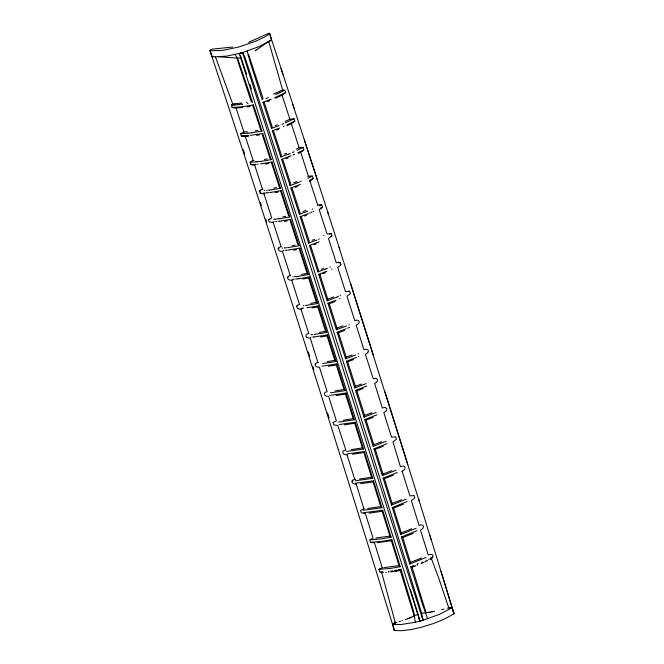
<?xml version="1.0" encoding="UTF-8"?>
<svg xmlns="http://www.w3.org/2000/svg" width="664" height="664" viewBox="0 0 664 664"><rect width="100%" height="100%" fill="white"/><g stroke="black" fill="none" stroke-linecap="round" stroke-linejoin="round"><path stroke-width="1" d="M232.599 47.028L212.206 49.169L210.538 49.634L209.99 50.746C273.062 241.123 333.494 432.364 392.457 624.044L394.3 630.543L401.479 630.717L410.858 629.596L421.283 627.306L434.007 623.338L444.166 619.172L453.952 613.893L440.979 571.231M452.109 607.394L453.952 613.893M248.593 42.338L267.766 33.665L269.435 33.2L269.7 33.781L265.168 36.719L255.939 41.102L239.073 46.945L222.598 50.406L209.99 50.746M394.3 630.543L394.599 629.829M241.264 52.979L226.374 56.174L213.941 56.88L211.94 56.656L210.073 50.381M451.686 607.444L448.773 607.851L452.059 607.718L439.717 614.233L422.976 620.267L242.534 52.572L243.481 54.357L242.725 52.497L259.25 46.521L271.593 40.006L269.7 33.781M271.518 128.384L272.14 126.675L266.754 110.174L264.305 102.679L262.986 102.256L271.518 128.384L277.851 126.069M280.814 156.953L281.445 155.251L278.507 146.221L273.618 131.198L272.298 130.758L280.814 156.953L287.147 154.637M290.102 185.588L290.732 183.895L286.823 171.827L282.914 159.783L281.594 159.335L290.102 185.588L297.389 182.89M299.373 214.298L300.003 212.604L292.691 189.945L292.202 188.435L290.873 187.978L299.373 214.298L306.668 211.6M308.635 243.074L309.275 241.381L301.962 218.663L301.473 217.153L300.145 216.696L308.635 243.074L315.931 240.368M317.89 271.916L318.529 270.223L315.118 259.591L310.735 245.946L309.407 245.472L317.89 271.916L325.177 269.211M327.128 300.825L327.767 299.14L319.99 274.796L318.662 274.315L327.128 300.825L336.125 297.422M336.357 329.8L336.997 328.116L331.17 309.814L329.228 303.722L327.9 303.232L336.357 329.8L345.355 326.397M345.579 358.842L346.218 357.166L338.457 332.714L337.129 332.216L345.579 358.842L355.697 354.974M354.783 387.959L355.431 386.282L347.679 361.772L346.342 361.266L354.783 387.959L366.013 383.609M363.98 417.141L364.627 415.465L361.241 404.716L356.883 390.897L355.555 390.382L363.98 417.141L376.123 412.385M373.168 446.382L373.815 444.722L373.334 443.179L366.08 420.096L364.743 419.573L373.168 446.382L386.216 441.236M382.339 475.706L382.987 474.038L376.231 452.441L375.268 449.354L373.932 448.831L382.339 475.706L396.109 470.228M391.503 505.088L392.15 503.428L390.706 498.788L384.439 478.686L383.103 478.146L391.503 505.088L406.343 499.129M400.649 534.537L401.305 532.885L396.972 518.933L393.603 508.084L392.266 507.537L400.649 534.537L416.203 528.254M409.788 564.06L410.452 562.408L406.6 549.975L402.757 537.558L401.413 536.993L409.788 564.06L426.056 557.445M380.007 571.853L378.878 569.363L390.49 568.392L400.243 566.724L399.039 565.595L391.345 540.737L391.868 539.658L382.29 541.309L370.902 542.28M370.545 539.807L381.526 538.853L391.104 537.201L389.901 536.072L382.198 511.272L382.713 510.201L363.772 512.708M363.324 510.234L381.949 507.752L380.746 506.615L373.035 481.873L373.558 480.811L355.248 483.276M355.124 480.794L372.786 478.37L371.583 477.225L363.855 452.541L364.378 451.495L347.363 453.869M346.6 451.429L363.615 449.055L362.403 447.901L354.676 423.275L355.198 422.238L339.329 424.528M247.207 51.103L250.76 64.109L262.247 99.816L263.027 98.272L248.685 54.772L248.037 55.145M338.565 422.088L354.435 419.806L353.215 418.652L345.479 394.084L346.002 393.055L331.12 395.254M330.357 392.831L345.238 390.623L344.018 389.469L336.266 364.959L336.797 363.93L323.426 366.005M322.654 363.582L336.034 361.507L334.814 360.353L327.053 335.901L327.584 334.88L314.719 336.905M313.947 334.482L326.812 332.465L325.592 331.303L317.824 306.909L318.355 305.897L307.897 307.656M307.133 305.241L317.583 303.489L316.363 302.319L308.577 277.984L309.117 276.988L299.896 278.589M289.23 249.913L299.862 248.137L299.331 249.124L307.117 273.41L308.345 274.581L299.124 276.183M281.204 220.979L290.6 219.361L290.068 220.34L297.862 244.559L299.091 245.738L288.466 247.514M270.696 192.419L281.328 190.643L280.789 191.622L288.599 215.783L289.828 216.962L280.432 218.589M271.153 189.879L280.557 188.252L279.32 187.074L271.501 162.962L272.041 161.999L262.645 163.626M261.873 161.244L271.269 159.617L270.032 158.439L262.205 134.385L262.745 133.431L250.394 135.39M261.973 131.049L253.441 104.92L252.901 105.866L260.736 129.862L261.973 131.049L252.577 132.675M394.358 630.227L392.457 624.044M432.936 557.154L431.791 558.548M231.412 105.003L232.325 104.099M400.425 466.701L392.988 441.884L396.449 439.228L395.686 436.787L391.561 437.236L383.809 412.618C388.797 410.518 387.153 405.936 382.348 407.995L374.612 383.427C379.509 381.584 377.683 376.654 373.234 378.787L365.399 354.302C370.404 352.202 368.736 347.654 363.947 349.696L356.186 325.244C361.233 323.127 359.431 318.604 354.75 320.637L346.957 296.252L350.418 293.629L349.646 291.222L345.521 291.662L337.71 267.326C342.782 265.218 340.947 260.728 336.274 262.753L328.464 238.476L331.925 235.869L331.153 233.471L327.02 233.902L319.201 209.683C324.48 207.458 322.173 203.018 317.558 205.218M307.772 176.757C313.757 173.893 314.885 179.346 309.241 181.297M283.677 90.744L284.715 90.238C288.45 93.881 280.341 93.674 282.524 96.712L289.869 119.213L294.036 118.781L294.816 121.155L291.338 123.728L299.165 147.781C304.112 145.69 305.423 150.512 300.709 152.272L308.486 176.417M268.555 41.517L267.932 41.973M267.65 42.172L256.744 49.758M248.386 136.336L241.381 136.07L240.609 133.688L243.887 132.045L247.381 131.779M254.926 165.128C249.656 165.958 248.419 160.788 253.988 160.563M281.121 246.734L273.219 222.523L269.235 222L268.463 219.61L271.725 217.975L263.94 193.797C259.134 194.602 257.889 189.439 263.01 189.223M345.819 450.059L337.827 425.45L333.834 424.885L333.062 422.445L336.366 420.827L328.63 396.259C324.787 397.113 321.891 392.49 327.169 391.644L319.425 367.134C315.309 367.989 312.885 363.142 318.122 362.519M378.878 569.363L382.24 567.753L374.496 542.903L370.495 542.305L369.74 539.849L373.102 538.23L365.341 513.438L361.349 512.849L360.585 510.392L364.212 508.757M256.503 49.908L255.59 50.505M255.565 50.53L254.993 50.896M401.878 471.349C406.966 469.39 405.787 464.426 400.716 466.56M273.485 94.122L282.615 89.889L268.704 41.434L269.659 40.836M268.704 41.409L271.593 40.006M309.922 180.965L317.732 205.135M300.643 152.313L298.319 153.409M269.933 40.67L270.812 40.164M417.98 614.275L414.245 616.034L400.251 570.384L400.965 569.247L413.763 611.909L415.299 622.268L400.716 624.558L392.407 624.359L395.321 622.774L392.839 623.861M285.503 92.645L274.581 97.741M294.036 118.781L285.288 122.906M294.816 121.155L286.782 124.965M303.332 147.35L297.082 150.338M304.112 149.732L297.854 152.72M312.619 175.985L307.764 178.325M313.391 178.375L309.407 180.301M321.891 204.695L320.139 205.549M322.662 207.093L320.919 207.94M331.153 233.471L329.402 234.326M331.925 235.869L330.838 236.401M339.976 262.521L340.408 262.313M340.74 264.928L341.18 264.72M349.214 291.438L349.646 291.222M432.43 557.279C434.912 553.66 429.608 554.39 428.222 554.913L420.478 530.071C425.458 527.955 423.798 523.332 419.084 525.39L411.323 500.606L414.784 497.934L414.021 495.485L409.929 495.933L402.16 471.208M432.347 557.32L431.866 557.553M283.586 90.785L281.644 91.723M338.881 263.06L339.321 262.844M367.333 352.41L367.773 352.202M431.459 558.798L438.414 577.207L448.756 607.834M431.26 557.843L430.82 558.059M431.384 558.839L430.961 559.038M319.284 205.956L319.799 205.715M320.056 208.355L320.571 208.106M430.787 558.075L430.322 558.299M430.886 559.08L430.463 559.279M430.388 559.32L429.965 559.52M281.146 91.964L280.664 92.188M282.034 95.218L275.411 98.264M289.869 119.213L285.039 121.462M291.338 123.728L287.014 125.753M299.198 147.781L296.434 149.076M428.919 558.972L428.463 559.188M280.582 92.23L279.378 92.794M279.345 92.811L277.486 93.674M427.682 560.599L426.994 560.922M323.924 235.355L323.509 235.546M426.545 560.084L426.056 560.308M416.967 530.71L401.413 536.993M426.139 561.312L425.45 561.628M277.411 93.707L275.684 94.487M407.107 501.577L392.266 507.537M425.383 561.661L424.769 561.943M397.23 472.511L383.103 478.146M414.12 616.092L413.796 616.234M312.786 208.986L312.246 209.226M313.557 211.376L313.018 211.617M332.075 269.003L331.527 269.244M340.541 295.505L340.001 295.754M293.861 151.799L293.322 152.039M294.642 154.181L294.094 154.43M349.405 324.646L348.866 324.887M358.626 353.696L358.087 353.937M386.979 443.676L373.932 448.831M423.715 562.416L423.134 562.674M421.549 557.984L410.452 562.408M413.622 616.316L413.091 616.549M330.398 267.003L329.85 267.243M349.637 327.31L349.09 327.551M358.851 356.361L358.303 356.601M423.068 562.698L422.254 563.055M283.661 123.628L282.009 124.351M292.957 152.205L292.409 152.446M293.729 154.588L293.181 154.828M340.043 298.485L339.495 298.725M376.886 414.826L364.743 419.573M413.257 533.391L402.757 537.558M284.067 126.168L283.337 126.492M311.922 212.098L311.192 212.422M411.721 528.76L401.305 532.885M422.138 562.068L421.648 562.275M301.323 181.239L300.584 181.562M338.358 296.468L337.619 296.791M348.351 327.867L347.612 328.182M366.777 386.033L355.555 390.382M403.413 504.225L393.603 508.084M401.703 499.685L392.15 503.428M421.557 563.362L421.101 563.553M319.309 238.957L318.571 239.272M412.551 616.781L411.423 617.263M391.843 470.593L382.987 474.038M393.378 475.208L384.439 478.686M310.262 212.82L309.515 213.136M337.246 296.949L336.499 297.264M346.475 325.924L345.728 326.24M356.46 357.398L346.342 361.266M290.375 153.318L288.491 154.098M291.147 155.7L289.263 156.48M299.655 181.953L297.771 182.733M300.435 184.343L298.551 185.123M318.969 241.837L318.031 242.227M327.443 268.273L326.505 268.671M383.51 446.175L375.268 449.354M381.792 441.643L373.815 444.722M346.127 328.813L337.129 332.216M411.373 617.279L410.933 617.462M371.815 412.726L364.627 415.465M373.268 417.349L366.179 420.063M271.227 99.168L269.708 99.783M307.615 211.21L307.05 211.442M308.387 213.601L307.822 213.833M316.877 239.986L316.313 240.219M317.649 242.385L317.085 242.617M326.132 268.82L325.559 269.061M326.904 271.227L326.331 271.46M336.142 300.145L327.9 303.232M418.345 563.67L417.863 563.861M279.004 125.604L278.233 125.911M279.776 127.986L279.013 128.293M363.183 388.523L356.883 390.897M288.11 154.255L287.537 154.48M288.882 156.638L288.309 156.87M296.758 181.629L296.219 181.845M298.169 185.281L290.873 187.978M307.44 213.991L300.145 216.696M316.703 242.767L309.407 245.472M325.949 271.618L318.662 274.315M333.801 296.866L330.63 298.103M342.939 325.883L336.997 328.116M344.491 330.448L338.457 332.714M361.457 384.016L355.431 386.282M410.369 617.694L409.887 617.885M305.855 210.405L302.958 211.534M335.079 301.522L332.091 302.684M352.069 354.966L346.218 357.166M353.53 359.573L347.679 361.772M417.59 563.977L416.95 564.234M417.614 565.006L417.1 565.205M314.587 239.397L312.138 240.343M316.047 243.962L315.151 244.319M323.841 268.239L321.393 269.194M325.302 272.813L322.853 273.767M409.846 617.902L409.364 618.093M269.443 100.77L268.721 101.061M277.278 124.766L275.095 125.612M278.747 129.289L278.025 129.571M286.574 153.343L285.852 153.625M288.043 157.874L287.321 158.156M295.862 181.986L295.14 182.268M297.331 186.526L296.609 186.808M306.61 215.244L305.888 215.526M268.414 97.566L266.961 98.131M269.318 99.94L262.986 102.256M278.623 128.442L272.298 130.758M287.919 157.019L281.594 159.335M409.182 618.167L407.879 618.665M268.356 101.194L267.26 101.617M277.668 129.712L276.573 130.127M285.487 153.766L284.399 154.181M286.964 158.298L285.869 158.713M294.774 182.409L293.687 182.824M296.252 186.949L295.156 187.364M305.523 215.667L304.427 216.082M314.786 244.46L313.873 244.808M415.764 565.728L415.232 565.936M266.571 98.272L265.982 98.496M415.017 566.01L414.485 566.218M407.638 618.757L406.094 619.321M331.635 302.859L329.228 303.722M414.444 566.226L413.821 566.458M329.9 298.377L327.767 299.14M413.606 565.512L412.543 565.894M413.747 566.483L413.348 566.633M413.332 566.633L412.137 567.056L410.618 566.558L422.262 603.609L427.674 618.815M405.613 619.495L405.181 619.653M320.455 274.639L319.99 274.796M411.282 566.334L410.701 566.525M242.617 52.531L241.306 52.962M415.299 622.268L422.976 620.267L421.69 613.387M402.484 620.574L402.052 620.716M400.699 621.147L400.226 621.296M399.587 621.496L399.089 621.653M396.831 622.326L396.225 622.508M242.401 52.589L241.098 52.962M422.76 620.325L421.316 620.649M290.483 275.577C285.039 276.216 287.744 281.162 292.268 280.125M299.721 304.486C294.567 304.992 296.634 309.955 301.19 309.067M308.901 333.469C304.004 333.909 305.656 338.864 310.254 338.076L317.965 362.527M354.999 479.375C349.928 479.723 351.646 484.861 356.344 484.031M281.013 246.742C276.141 247.373 278.191 252.171 282.698 251.291M422.105 620.516L421.673 620.641M345.554 450.076C340.64 450.69 342.674 455.496 347.114 454.707M421.441 620.608L420.055 621.081M240.974 53.062L240.011 53.311M448.457 607.933L447.486 608.199M444.042 609.104L442.689 609.444M442.398 609.519L441.543 609.726M253.441 104.92L242.808 106.697M400.89 569.264L399.877 569.48M307.117 273.41L304.685 273.883M308.577 277.984L302.842 279.013M316.363 302.319L310.619 303.348M317.824 306.909L312.08 307.93M325.592 331.303L319.425 332.39M327.053 335.901L320.546 337.038M334.814 360.353L327.211 361.639M336.266 364.959L328.497 366.262M344.018 389.469L335.088 390.922M345.479 394.084L336.216 395.578M353.215 418.652L343.222 420.229M354.676 423.275L344.433 424.885M362.403 447.901L351.273 449.603M363.855 452.541L352.567 454.251M371.491 477.242L359.49 479.018M372.944 481.89L360.627 483.691M380.746 506.615L367.707 508.491M382.198 511.272L369.076 513.156M389.901 536.072L375.758 538.039M391.345 540.737L377.21 542.704M399.039 565.595L384.282 567.612M400.118 570.409L399.603 570.517M399.379 569.587L398.641 569.737M434.555 611.303L433.75 611.461M399.529 570.534L398.616 570.708M398.574 569.745L398.051 569.845M433.16 611.577L432.654 611.677M398.541 570.725L398.035 570.816M432.314 611.735L431.866 611.818M397.769 570.866L396.873 571.023M431.724 611.843L430.712 612.025M278.1 192.145L275.137 192.635M250.112 106.406L247.24 106.879M257.947 130.401L255.076 130.874M259.425 134.925L256.553 135.398M267.252 158.978L264.38 159.451M268.721 163.51L265.766 163.991M276.539 187.621L273.668 188.095M285.81 216.331L282.939 216.804M287.28 220.88L284.408 221.353M295.082 245.107L292.21 245.58M296.542 249.672L293.588 250.154M304.336 273.95L301.373 274.439M396.757 570.086L395.976 570.218M430.579 612.05L430.064 612.133M247.987 103.418L247.415 103.518M396.757 571.048L396.084 571.156M395.927 570.227L395.47 570.301M429.807 612.183L429.359 612.249M247.074 102.339L246.485 102.43M429.176 612.283L428.67 612.366M395.644 571.231L394.964 571.339M395.063 570.368L394.549 570.451M428.629 612.374L427.923 612.482M427.906 612.482L426.844 612.631M394.258 571.438L393.163 571.596M426.637 612.664L421.657 613.229C364.503 427.234 305.623 241.762 244.817 56.921M392.781 570.708L392.258 570.774M392.69 571.654L392.25 571.712M298.767 276.224L297.713 276.357M299.539 278.631L298.485 278.764M392.117 571.729L390.805 571.887M252.22 132.717L251.341 132.825M261.516 161.286L257.723 161.701M262.288 163.676L260.545 163.875M270.804 189.929L269.924 190.028M280.075 218.63L279.204 218.738M280.847 221.029L279.976 221.137M242.717 104.19L242.285 104.248M391.179 570.915L390.656 570.974M242.028 104.281L241.522 104.339M306.785 305.282L305.398 305.44M307.548 307.698L306.859 307.772M241.646 103.086L240.907 103.169M242.46 106.738L232.076 107.56L231.67 105.128M250.992 132.866L249.108 133.066M269.576 190.07L268.372 190.203M270.348 192.46L269.833 192.518M278.855 218.78L278.332 218.838M279.627 221.17L278.415 221.303M288.118 247.556L287.595 247.614M288.89 249.954L288.367 250.013M297.364 276.398L294.467 276.697M298.136 278.797L297.621 278.863M242.501 107.493L236.027 108.049L243.945 132.045M240.833 103.177L232.649 103.841L215.418 56.772M277.992 218.871L276.963 218.979M297.273 278.897L295.737 279.054M240.401 104.455L239.87 104.514M388.88 571.173L388.44 571.223M268.804 192.626L266.779 192.826M286.566 247.722L285.047 247.871M287.338 250.12L286.491 250.203M389.195 572.069L388.548 572.127M239.712 104.53L239.264 104.572M211.94 56.656L213.385 56.506M248.768 133.099L247.929 133.182M267.351 190.311L266.505 190.385M314.379 336.938L313.707 336.997M276.116 219.062L275.278 219.137M276.888 221.461L275.718 221.56M286.151 250.237L285.478 250.303M303.871 305.589L303.199 305.647M238.6 104.638L238.085 104.68M248.867 135.539L248.203 135.605M257.391 161.734L256.719 161.792M258.163 164.116L257.499 164.182M312.603 334.614L311.931 334.673M313.366 337.03L312.702 337.088M322.588 366.08L321.916 366.138M247.589 133.207L240.609 133.688M284.707 247.896L284.209 247.946M238.019 104.688L235.703 104.87M294.401 279.179L293.737 279.237M303.639 308.096L302.975 308.146M247.871 135.63L241.381 136.07M256.387 161.825L255.399 161.908M266.447 192.85L265.949 192.892M274.946 219.17L273.626 219.278M293.131 276.813L292.633 276.855M311.599 334.697L311.109 334.739M386.274 572.335L385.801 572.376M256.337 164.274L255.516 164.34M264.845 190.535L264.355 190.568M284.159 250.411L283.337 250.477M302.643 308.179L302.153 308.212M330.298 395.329L329.809 395.37M293.081 279.287L292.583 279.328M255.067 161.933L254.578 161.966M264.803 192.983L264.313 193.025M274.074 221.701L272.937 221.784M282.565 248.079L282.076 248.112M301.829 308.237L301.34 308.279M311.051 337.221L310.569 337.262M255.192 164.365L252.461 164.547M235.263 104.904L234.55 104.953M264.878 193.739L264.264 193.78M263.99 193.041L263.342 193.091M355.589 479.342L355.107 479.375M383.12 567.695L382.671 567.728M253.607 162.041L249.905 162.265M234.45 104.962L233.977 104.995M382.779 571.687L382.364 571.712M383.427 572.551L382.854 572.584M233.844 105.003L232.931 105.053M382.173 571.729L381.617 571.762M232.823 105.061L231.728 105.12M252.303 164.556L250.677 164.647M260.811 190.809L259.184 190.9M261.583 193.199L259.964 193.29M269.883 219.527L269.269 219.568M279.146 248.303L278.125 248.361M288.392 277.145L287.786 277.178M298.41 308.469L297.796 308.503M307.631 337.453L307.025 337.486M352.841 480.935L352.235 480.968M381.717 572.65L395.321 622.741M241.173 57.934L236.874 58.067L251.224 101.567L252.602 102.513L237.513 58.059L234.832 54.556M297.231 306.079L296.617 306.112M315.674 364.104L315.068 364.138M212.405 56.324L213.484 56.315M236.733 58.067L218.531 56.78M236.002 108.049L232.076 107.56M282.798 89.906L284.507 90.188M381.485 572.592L379.874 571.97M243.597 54.581L244.767 56.83M239.256 53.46L419.922 621.081L419.382 619.163M453.993 613.536L429.824 535.134M241.165 57.834L240.742 56.747M240.683 56.606L240.252 55.51M270.671 36.736L270.431 35.997M210.778 52.639L211.019 53.377M269.435 33.2L283.022 74.335M241.53 58.897L246.626 74.426M249.813 84.137L251.407 88.984M281.055 68.566L294.393 109.112M292.675 104.065L317.118 179.048M304.286 139.706L315.566 174.499M262.745 133.431L271.269 159.617M272.041 161.999L280.557 188.252M245.365 136.56L253.183 160.622M254.661 165.145L262.471 189.257M243.19 149.4L244.759 154.214M315.881 175.47L328.464 214.19M281.328 190.643L289.828 216.962M260.429 202.578L261.367 205.483M265.758 219.062L266.696 221.975M327.468 211.351L339.794 249.448M290.6 219.361L299.091 245.738M299.862 248.137L308.345 274.581M282.482 251.307L290.268 275.585M339.047 247.365L407.82 464.667M309.117 276.988L317.583 303.489M318.355 305.897L326.812 332.465M291.737 280.158L299.514 304.502M300.975 309.084L308.743 333.477M350.6 283.486L373.674 356.053M327.584 334.88L336.034 361.507M308.237 351.87L309.789 356.784M312.91 366.603L313.84 369.549M345.238 390.623L336.797 363.93M346.002 393.055L354.435 419.806M384.962 391.553L419.573 502.374M363.615 449.055L355.198 422.238M364.378 451.495L372.786 478.37M347.006 454.716L354.734 479.4M327.526 412.883L329.078 417.822M373.558 480.811L381.949 507.752M356.186 484.048L363.897 508.782M418.644 499.112L430.994 539.176M391.868 539.658L400.243 566.724M391.104 537.201L382.713 510.201M453.296 611.254L453.055 610.482M410.476 589.632L418.054 614.233M393.403 627.131L393.644 627.903M412.062 567.089L426.056 612.739M394.424 622.16L395.022 624.11M419.333 618.989L418.121 614.499M422.453 617.362L423.192 620.201M419.142 618.284L419.723 621.172"/></g></svg>
